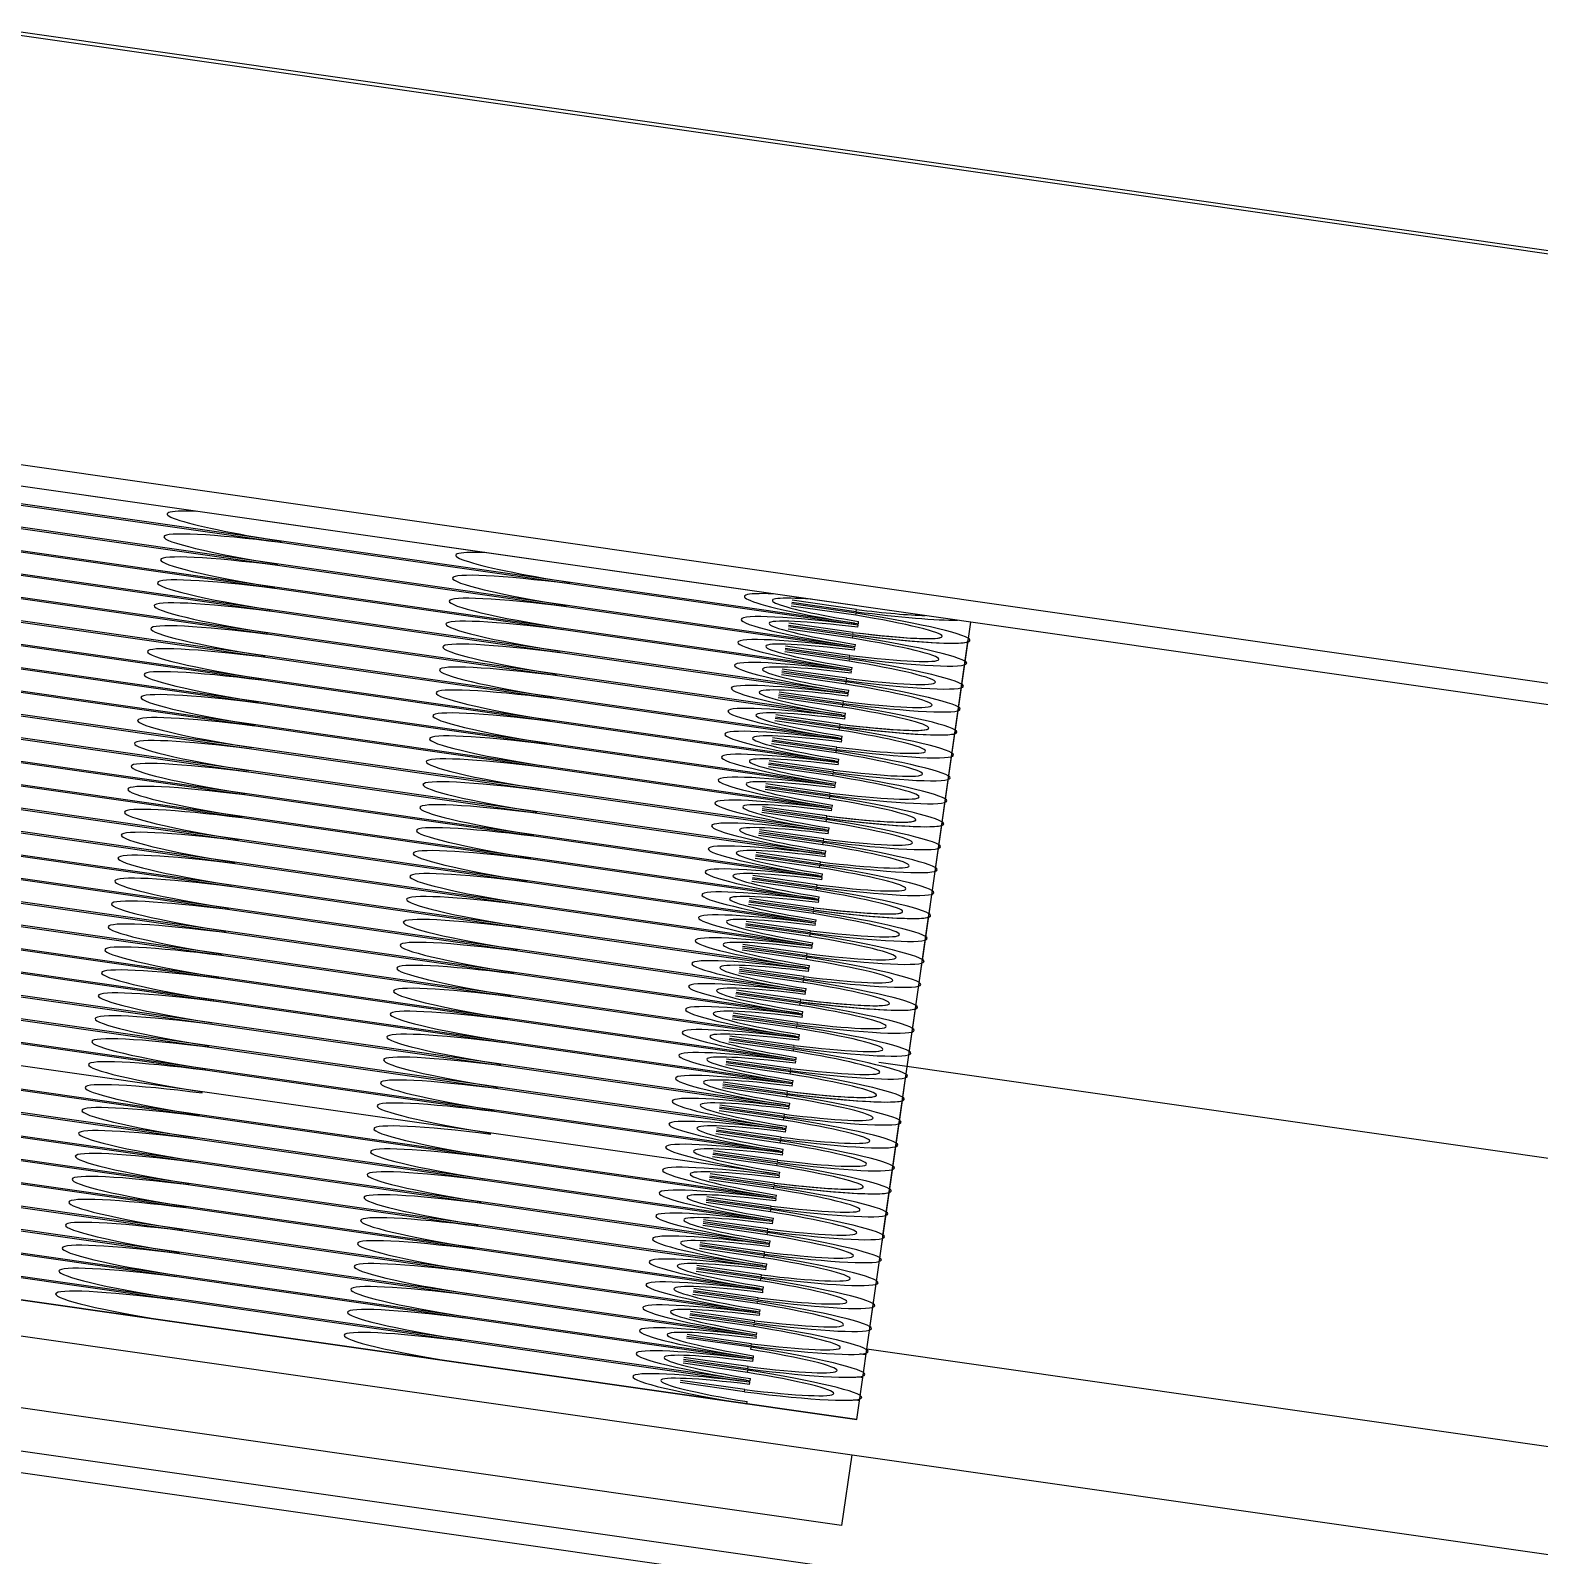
# Model space of a CAD drawing. Header units: millimetres. Extents: x -361192058 to 101130107379, y -14071650034 to 19218552450.
# Drawn here: x -134603.48 to -134555.09, y 43886.88 to 43935.78 of the extents above; entities that cross this region are included whole.
import ezdxf
from ezdxf.enums import TextEntityAlignment as Align

# ---------------------------------------------------------------- set-up
doc = ezdxf.new("R2010")
doc.units = ezdxf.units.MM
doc.header["$LTSCALE"] = 0.5
for name, color, linetype in [('02', 2, 'Continuous'), ('Cota', 8, 'Continuous'), ('COTAS', 7, 'Continuous'), ('DIVERSOS', 4, 'Continuous'), ('V5', 4, 'Continuous')]:
    doc.layers.add(name, color=color, linetype=linetype)
doc.styles.add('ROMANS', font='romans', dxfattribs={"height": 0.1})
doc.styles.get("Standard").update_dxf_attribs({"font": 'txt.shx', "height": 0.12})
doc.dimstyles.new('BOLA100', dxfattribs={"dimscale": 0, "dimtxt": 1.9, "dimasz": 0.18, "dimexe": 0.18, "dimexo": 0.063, "dimgap": 0, "dimtad": 1, "dimzin": 4, "dimdsep": 46, "dimtxsty": 'ROMANS', "dimcen": 0.09, "dimse1": 1, "dimse2": 1, "dimsd1": 1, "dimsd2": 1, "dimclrt": 256, "dimaunit": 1, "dimadec": 4, "dimazin": 0, "dimtfac": 1.2, "dimtix": 1, "dimtmove": 2, "dimatfit": 3, "dimfxl": 0, "dimtvp": 2, "dimtolj": 1, "dimtzin": 4, "dimarcsym": 0})

# ---------------------------------------------------------------- blocks, each defined once
blk = doc.blocks.new('*D864')
at = {"layer": 'Defpoints', "color": 0, "transparency": 16777216}
for p in [(4704.18, 2427.19025), (4706.95451, 2425.02985), (4706.74705, 2424.76343)]:
    blk.add_point(p, dxfattribs=at)
at = {"layer": 'Cota', "lineweight": 18, "transparency": 16777216, "insert": (4705.39052, 2425.88308), "char_height": 0.1, "attachment_point": 5, "rotation": 322.09358, "style": 'ROMANS'}
blk.add_mtext('\\A1;25.00', dxfattribs=at)
blk = doc.blocks.new('APROVADO QUADRA 21.2 MBVII')
at = {"lineweight": 18}
for p, q in [((4692.43762, 2427.45045), (4692.43762, 2427.48558)), ((4692.45321, 2427.45045), (4692.45321, 2427.48558)), ((4692.57445, 2427.45045), (4692.57445, 2427.48558)), ((4692.59003, 2427.45045), (4692.59003, 2427.48558)), ((4692.60019, 2427.45045), (4692.60019, 2427.48558)), ((4692.61578, 2427.45045), (4692.61578, 2427.48558)), ((4692.7526, 2427.45045), (4692.7526, 2427.48558)), ((4692.76276, 2427.45045), (4692.76276, 2427.48558)), ((4692.77835, 2427.45045), (4692.77835, 2427.48558)), ((4692.89959, 2427.45045), (4692.89959, 2427.48558)), ((4692.91517, 2427.45045), (4692.91517, 2427.48558)), ((4692.92533, 2427.45045), (4692.92533, 2427.48558)), ((4692.94092, 2427.45045), (4692.94092, 2427.48558)), ((4693.06216, 2427.45045), (4693.06216, 2427.48558)), ((4693.07774, 2427.45045), (4693.07774, 2427.48558)), ((4693.0879, 2427.45045), (4693.0879, 2427.48558)), ((4693.10349, 2427.45045), (4693.10349, 2427.48558)), ((4693.22473, 2427.45045), (4693.22473, 2427.48558)), ((4693.24031, 2427.45045), (4693.24031, 2427.48558)), ((4693.25047, 2427.45045), (4693.25047, 2427.48558)), ((4693.26606, 2427.45045), (4693.26606, 2427.48558)), ((4693.3873, 2427.45045), (4693.3873, 2427.48558)), ((4693.40288, 2427.45045), (4693.40288, 2427.48558)), ((4693.41304, 2427.45045), (4693.41304, 2427.48558)), ((4693.42863, 2427.45045), (4693.42863, 2427.48558)), ((4693.54987, 2427.45045), (4693.54987, 2427.48558)), ((4693.56545, 2427.45045), (4693.56545, 2427.48558)), ((4693.57561, 2427.45045), (4693.57561, 2427.48558)), ((4693.5912, 2427.45045), (4693.5912, 2427.48558)), ((4693.71244, 2427.45045), (4693.71244, 2427.48558)), ((4693.72802, 2427.45045), (4693.72802, 2427.48558)), ((4693.73818, 2427.45045), (4693.73818, 2427.48558)), ((4693.75377, 2427.45045), (4693.75377, 2427.48558)), ((4693.87501, 2427.45045), (4693.87501, 2427.48558)), ((4693.89059, 2427.45045), (4693.89059, 2427.48558)), ((4693.90075, 2427.45045), (4693.90075, 2427.48558)), ((4693.91634, 2427.45045), (4693.91634, 2427.48558)), ((4694.03758, 2427.45045), (4694.03758, 2427.48558)), ((4694.05316, 2427.45045), (4694.05316, 2427.48558)), ((4694.06332, 2427.45045), (4694.06332, 2427.48558)), ((4694.07891, 2427.45045), (4694.07891, 2427.48558)), ((4694.20015, 2427.45045), (4694.20015, 2427.48558)), ((4694.21573, 2427.45045), (4694.21573, 2427.48558)), ((4694.22589, 2427.45045), (4694.22589, 2427.48558)), ((4694.24148, 2427.45045), (4694.24148, 2427.48558)), ((4694.36272, 2427.45045), (4694.36272, 2427.48558)), ((4694.3783, 2427.45045), (4694.3783, 2427.48558)), ((4694.38846, 2427.45045), (4694.38846, 2427.48558)), ((4694.40405, 2427.45045), (4694.40405, 2427.48558)), ((4694.52529, 2427.45045), (4694.52529, 2427.48558)), ((4694.54087, 2427.45045), (4694.54087, 2427.48558)), ((4694.55103, 2427.45045), (4694.55103, 2427.48558)), ((4694.56662, 2427.45045), (4694.56662, 2427.48558)), ((4694.68786, 2427.45045), (4694.68786, 2427.48558)), ((4694.70344, 2427.45045), (4694.70344, 2427.48558)), ((4694.7136, 2427.45045), (4694.7136, 2427.48558)), ((4694.72919, 2427.45045), (4694.72919, 2427.48558)), ((4694.85043, 2427.45045), (4694.85043, 2427.48558)), ((4694.86601, 2427.45045), (4694.86601, 2427.48558)), ((4694.87617, 2427.45045), (4694.87617, 2427.48558)), ((4694.89176, 2427.45045), (4694.89176, 2427.48558)), ((4695.013, 2427.45045), (4695.013, 2427.48558)), ((4695.02858, 2427.45045), (4695.02858, 2427.48558)), ((4695.03874, 2427.45045), (4695.03874, 2427.48558)), ((4695.05433, 2427.45045), (4695.05433, 2427.48558)), ((4695.17557, 2427.45045), (4695.17557, 2427.48558)), ((4695.19115, 2427.45045), (4695.19115, 2427.48558)), ((4695.20131, 2427.45045), (4695.20131, 2427.48558)), ((4695.2169, 2427.45045), (4695.2169, 2427.48558)), ((4695.33814, 2427.45045), (4695.33814, 2427.48558)), ((4695.35372, 2427.45045), (4695.35372, 2427.48558)), ((4695.36388, 2427.45045), (4695.36388, 2427.48558)), ((4695.37947, 2427.45045), (4695.37947, 2427.48558)), ((4695.50071, 2427.45045), (4695.50071, 2427.48558)), ((4695.51629, 2427.45045), (4695.51629, 2427.48558)), ((4695.52645, 2427.45045), (4695.52645, 2427.48558)), ((4695.54204, 2427.45045), (4695.54204, 2427.48558)), ((4695.66328, 2427.45045), (4695.66328, 2427.48558)), ((4695.67886, 2427.45045), (4695.67886, 2427.48558)), ((4695.68902, 2427.45045), (4695.68902, 2427.48558)), ((4695.70461, 2427.45045), (4695.70461, 2427.48558)), ((4695.82585, 2427.45045), (4695.82585, 2427.48558)), ((4695.84143, 2427.45045), (4695.84143, 2427.48558)), ((4695.85159, 2427.45045), (4695.85159, 2427.48558)), ((4695.86718, 2427.45045), (4695.86718, 2427.48558)), ((4695.98842, 2427.45045), (4695.98842, 2427.48558)), ((4696.004, 2427.45045), (4696.004, 2427.48558)), ((4696.01416, 2427.45045), (4696.01416, 2427.48558)), ((4696.02975, 2427.45045), (4696.02975, 2427.48558)), ((4696.15099, 2427.45045), (4696.15099, 2427.48558)), ((4696.16657, 2427.45045), (4696.16657, 2427.48558)), ((4696.17673, 2427.45045), (4696.17673, 2427.48558)), ((4696.19232, 2427.45045), (4696.19232, 2427.48558)), ((4696.31356, 2427.45045), (4696.31356, 2427.48558)), ((4696.32914, 2427.45045), (4696.32914, 2427.48558)), ((4696.3393, 2427.45045), (4696.3393, 2427.48558)), ((4696.35489, 2427.45045), (4696.35489, 2427.48558)), ((4696.47613, 2427.45045), (4696.47613, 2427.48558)), ((4696.49171, 2427.45045), (4696.49171, 2427.48558)), ((4696.50187, 2427.45045), (4696.50187, 2427.48558)), ((4696.51746, 2427.45045), (4696.51746, 2427.48558)), ((4696.6387, 2427.45045), (4696.6387, 2427.48558)), ((4696.65428, 2427.45045), (4696.65428, 2427.48558)), ((4696.66444, 2427.45045), (4696.66444, 2427.48558)), ((4696.68003, 2427.45045), (4696.68003, 2427.48558)), ((4696.80127, 2427.45045), (4696.80127, 2427.48558)), ((4696.81685, 2427.45045), (4696.81685, 2427.48558)), ((4696.82701, 2427.45045), (4696.82701, 2427.48558)), ((4696.8426, 2427.45045), (4696.8426, 2427.48558)), ((4696.96384, 2427.45045), (4696.96384, 2427.48558)), ((4696.97942, 2427.45045), (4696.97942, 2427.48558)), ((4696.98958, 2427.45045), (4696.98958, 2427.48558)), ((4697.00517, 2427.45045), (4697.00517, 2427.48558)), ((4697.12641, 2427.45045), (4697.12641, 2427.48558)), ((4697.14199, 2427.45045), (4697.14199, 2427.48558)), ((4697.15215, 2427.45045), (4697.15215, 2427.48558)), ((4697.16774, 2427.45045), (4697.16774, 2427.48558)), ((4697.28898, 2427.45045), (4697.28898, 2427.48558)), ((4697.30456, 2427.45045), (4697.30456, 2427.48558)), ((4697.31472, 2427.45045), (4697.31472, 2427.48558)), ((4697.33031, 2427.45045), (4697.33031, 2427.48558)), ((4697.45155, 2427.45045), (4697.45155, 2427.48558)), ((4697.46713, 2427.45045), (4697.46713, 2427.48558)), ((4697.47729, 2427.45045), (4697.47729, 2427.48558)), ((4697.49288, 2427.45045), (4697.49288, 2427.48558)), ((4697.61412, 2427.45045), (4697.61412, 2427.48558)), ((4697.6297, 2427.45045), (4697.6297, 2427.48558)), ((4697.63986, 2427.45045), (4697.63986, 2427.48558)), ((4697.65545, 2427.45045), (4697.65545, 2427.48558)), ((4697.77669, 2427.45045), (4697.77669, 2427.48558)), ((4697.79227, 2427.45045), (4697.79227, 2427.48558)), ((4697.80243, 2427.45045), (4697.80243, 2427.48558)), ((4697.81802, 2427.45045), (4697.81802, 2427.48558)), ((4697.93926, 2427.45045), (4697.93926, 2427.48558)), ((4697.95484, 2427.45045), (4697.95484, 2427.48558)), ((4697.965, 2427.45045), (4697.965, 2427.48558)), ((4697.98059, 2427.45045), (4697.98059, 2427.48558)), ((4692.35634, 2427.38839), (4693.98209, 2427.38839)), ((4693.00662, 2427.38839), (4694.63237, 2427.38839)), ((4693.6569, 2427.38839), (4695.28265, 2427.38839)), ((4694.30718, 2427.38839), (4695.93293, 2427.38839)), ((4694.95746, 2427.38839), (4696.58321, 2427.38839)), ((4695.60774, 2427.38839), (4697.23348, 2427.38839)), ((4696.25802, 2427.38839), (4697.88376, 2427.38839)), ((4696.42059, 2427.38839), (4698.00634, 2427.38839))]:
    blk.add_line(p, q, dxfattribs=at)
at = {"lineweight": 18, "flags": 128}
for points in [[(4692.35634, 2427.44839), (4692.37193, 2427.44839, -0.788263), (4692.49316, 2427.44839), (4692.50875, 2427.44839, 0.827036)], [(4692.51891, 2427.44839), (4692.5345, 2427.44839, -0.788263), (4692.65573, 2427.44839), (4692.67132, 2427.44839, 0.827036)], [(4692.68148, 2427.44839), (4692.69707, 2427.44839, -0.788263), (4692.8183, 2427.44839), (4692.83389, 2427.44839, 0.827036)], [(4692.84405, 2427.44839), (4692.85964, 2427.44839, -0.788263), (4692.98087, 2427.44839), (4692.99646, 2427.44839, 0.827036)], [(4693.00662, 2427.44839), (4693.0222, 2427.44839, -0.788263), (4693.14344, 2427.44839), (4693.15903, 2427.44839, 0.827036)], [(4693.16919, 2427.44839), (4693.18477, 2427.44839, -0.788263), (4693.30601, 2427.44839), (4693.3216, 2427.44839, 0.827036)], [(4693.33176, 2427.44839), (4693.34734, 2427.44839, -0.788263), (4693.46858, 2427.44839), (4693.48417, 2427.44839, 0.827036)], [(4693.49433, 2427.44839), (4693.50991, 2427.44839, -0.788263), (4693.63115, 2427.44839), (4693.64674, 2427.44839, 0.827036)], [(4693.6569, 2427.44839), (4693.67248, 2427.44839, -0.788263), (4693.79372, 2427.44839), (4693.80931, 2427.44839, 0.827036)], [(4693.81947, 2427.44839), (4693.83505, 2427.44839, -0.788263), (4693.95629, 2427.44839), (4693.97188, 2427.44839, 0.827036)], [(4693.98204, 2427.44839), (4693.99762, 2427.44839, -0.788263), (4694.11886, 2427.44839), (4694.13445, 2427.44839, 0.827036)], [(4694.14461, 2427.44839), (4694.16019, 2427.44839, -0.788263), (4694.28143, 2427.44839), (4694.29702, 2427.44839, 0.827036)], [(4694.30718, 2427.44839), (4694.32276, 2427.44839, -0.788263), (4694.444, 2427.44839), (4694.45959, 2427.44839, 0.827036)], [(4694.46975, 2427.44839), (4694.48533, 2427.44839, -0.788263), (4694.60657, 2427.44839), (4694.62216, 2427.44839, 0.827036)], [(4694.63232, 2427.44839), (4694.6479, 2427.44839, -0.788263), (4694.76914, 2427.44839), (4694.78473, 2427.44839, 0.827036)], [(4694.79489, 2427.44839), (4694.81047, 2427.44839, -0.788263), (4694.93171, 2427.44839), (4694.9473, 2427.44839, 0.827036)], [(4694.95746, 2427.44839), (4694.97304, 2427.44839, -0.788263), (4695.09428, 2427.44839), (4695.10987, 2427.44839, 0.827036)], [(4695.12003, 2427.44839), (4695.13561, 2427.44839, -0.788263), (4695.25685, 2427.44839), (4695.27244, 2427.44839, 0.827036)], [(4695.2826, 2427.44839), (4695.29818, 2427.44839, -0.788263), (4695.41942, 2427.44839), (4695.43501, 2427.44839, 0.827036)], [(4695.44517, 2427.44839), (4695.46075, 2427.44839, -0.788263), (4695.58199, 2427.44839), (4695.59758, 2427.44839, 0.827036)], [(4695.60774, 2427.44839), (4695.62332, 2427.44839, -0.788263), (4695.74456, 2427.44839), (4695.76015, 2427.44839, 0.827036)], [(4695.77031, 2427.44839), (4695.78589, 2427.44839, -0.788263), (4695.90713, 2427.44839), (4695.92272, 2427.44839, 0.827036)], [(4695.93288, 2427.44839), (4695.94846, 2427.44839, -0.788263), (4696.0697, 2427.44839), (4696.08529, 2427.44839, 0.827036)], [(4696.09545, 2427.44839), (4696.11103, 2427.44839, -0.788263), (4696.23227, 2427.44839), (4696.24786, 2427.44839, 0.827036)], [(4696.25802, 2427.44839), (4696.2736, 2427.44839, -0.788263), (4696.39484, 2427.44839), (4696.41043, 2427.44839, 0.827036)], [(4696.42059, 2427.44839), (4696.43617, 2427.44839, -0.788263), (4696.55741, 2427.44839), (4696.573, 2427.44839, 0.827036)], [(4696.58316, 2427.44839), (4696.59874, 2427.44839, -0.788263), (4696.71998, 2427.44839), (4696.73557, 2427.44839, 0.827036)], [(4696.74573, 2427.44839), (4696.76131, 2427.44839, -0.788263), (4696.88255, 2427.44839), (4696.89814, 2427.44839, 0.827036)], [(4696.9083, 2427.44839), (4696.92388, 2427.44839, -0.788263), (4697.04512, 2427.44839), (4697.06071, 2427.44839, 0.827036)], [(4697.07087, 2427.44839), (4697.08645, 2427.44839, -0.788263), (4697.20769, 2427.44839), (4697.22328, 2427.44839, 0.827036)], [(4697.23344, 2427.44839), (4697.24902, 2427.44839, -0.788263), (4697.37026, 2427.44839), (4697.38585, 2427.44839, 0.827036)], [(4697.39601, 2427.44839), (4697.41159, 2427.44839, -0.788263), (4697.53283, 2427.44839), (4697.54842, 2427.44839, 0.827036)], [(4697.55858, 2427.44839), (4697.57416, 2427.44839, -0.788263), (4697.6954, 2427.44839), (4697.71099, 2427.44839, 0.827036)], [(4697.72115, 2427.44839), (4697.73673, 2427.44839, -0.788263), (4697.85797, 2427.44839), (4697.87356, 2427.44839, 0.827036)], [(4692.43762, 2427.45045), (4692.45321, 2427.45045, 0.788263), (4692.57445, 2427.45045), (4692.59003, 2427.45045, -0.827036)], [(4692.60019, 2427.45045), (4692.61578, 2427.45045, 0.788263), (4692.73702, 2427.45045), (4692.7526, 2427.45045, -0.827036)], [(4692.76276, 2427.45045), (4692.77835, 2427.45045, 0.788263), (4692.89959, 2427.45045), (4692.91517, 2427.45045, -0.827036)], [(4692.92533, 2427.45045), (4692.94092, 2427.45045, 0.788263), (4693.06216, 2427.45045), (4693.07774, 2427.45045, -0.827036)], [(4693.0879, 2427.45045), (4693.10349, 2427.45045, 0.788263), (4693.22473, 2427.45045), (4693.24031, 2427.45045, -0.827036)], [(4693.25047, 2427.45045), (4693.26606, 2427.45045, 0.788263), (4693.3873, 2427.45045), (4693.40288, 2427.45045, -0.827036)], [(4693.41304, 2427.45045), (4693.42863, 2427.45045, 0.788263), (4693.54987, 2427.45045), (4693.56545, 2427.45045, -0.827036)], [(4693.57561, 2427.45045), (4693.5912, 2427.45045, 0.788263), (4693.71244, 2427.45045), (4693.72802, 2427.45045, -0.827036)], [(4693.73818, 2427.45045), (4693.75377, 2427.45045, 0.788263), (4693.87501, 2427.45045), (4693.89059, 2427.45045, -0.827036)], [(4693.90075, 2427.45045), (4693.91634, 2427.45045, 0.788263), (4694.03758, 2427.45045), (4694.05316, 2427.45045, -0.827036)], [(4694.06332, 2427.45045), (4694.07891, 2427.45045, 0.788263), (4694.20015, 2427.45045), (4694.21573, 2427.45045, -0.827036)], [(4694.22589, 2427.45045), (4694.24148, 2427.45045, 0.788263), (4694.36272, 2427.45045), (4694.3783, 2427.45045, -0.827036)], [(4694.38846, 2427.45045), (4694.40405, 2427.45045, 0.788263), (4694.52529, 2427.45045), (4694.54087, 2427.45045, -0.827036)], [(4694.55103, 2427.45045), (4694.56662, 2427.45045, 0.788263), (4694.68786, 2427.45045), (4694.70344, 2427.45045, -0.827036)], [(4694.7136, 2427.45045), (4694.72919, 2427.45045, 0.788263), (4694.85043, 2427.45045), (4694.86601, 2427.45045, -0.827036)], [(4694.87617, 2427.45045), (4694.89176, 2427.45045, 0.788263), (4695.013, 2427.45045), (4695.02858, 2427.45045, -0.827036)], [(4695.03874, 2427.45045), (4695.05433, 2427.45045, 0.788263), (4695.17557, 2427.45045), (4695.19115, 2427.45045, -0.827036)], [(4695.20131, 2427.45045), (4695.2169, 2427.45045, 0.788263), (4695.33814, 2427.45045), (4695.35372, 2427.45045, -0.827036)], [(4695.36388, 2427.45045), (4695.37947, 2427.45045, 0.788263), (4695.50071, 2427.45045), (4695.51629, 2427.45045, -0.827036)], [(4695.52645, 2427.45045), (4695.54204, 2427.45045, 0.788263), (4695.66328, 2427.45045), (4695.67886, 2427.45045, -0.827036)], [(4695.68902, 2427.45045), (4695.70461, 2427.45045, 0.788263), (4695.82585, 2427.45045), (4695.84143, 2427.45045, -0.827036)], [(4695.85159, 2427.45045), (4695.86718, 2427.45045, 0.788263), (4695.98842, 2427.45045), (4696.004, 2427.45045, -0.827036)], [(4696.01416, 2427.45045), (4696.02975, 2427.45045, 0.788263), (4696.15099, 2427.45045), (4696.16657, 2427.45045, -0.827036)], [(4696.17673, 2427.45045), (4696.19232, 2427.45045, 0.788263), (4696.31356, 2427.45045), (4696.32914, 2427.45045, -0.827036)], [(4696.3393, 2427.45045), (4696.35489, 2427.45045, 0.788263), (4696.47613, 2427.45045), (4696.49171, 2427.45045, -0.827036)], [(4696.50187, 2427.45045), (4696.51746, 2427.45045, 0.788263), (4696.6387, 2427.45045), (4696.65428, 2427.45045, -0.827036)], [(4696.66444, 2427.45045), (4696.68003, 2427.45045, 0.788263), (4696.80127, 2427.45045), (4696.81685, 2427.45045, -0.827036)], [(4696.82701, 2427.45045), (4696.8426, 2427.45045, 0.788263), (4696.96384, 2427.45045), (4696.97942, 2427.45045, -0.827036)], [(4696.98958, 2427.45045), (4697.00517, 2427.45045, 0.788263), (4697.12641, 2427.45045), (4697.14199, 2427.45045, -0.827036)], [(4697.15215, 2427.45045), (4697.16774, 2427.45045, 0.788263), (4697.28898, 2427.45045), (4697.30456, 2427.45045, -0.827036)], [(4697.31472, 2427.45045), (4697.33031, 2427.45045, 0.788263), (4697.45155, 2427.45045), (4697.46713, 2427.45045, -0.827036)], [(4697.47729, 2427.45045), (4697.49288, 2427.45045, 0.788263), (4697.61412, 2427.45045), (4697.6297, 2427.45045, -0.827036)], [(4697.63986, 2427.45045), (4697.65545, 2427.45045, 0.788263), (4697.77669, 2427.45045), (4697.79227, 2427.45045, -0.827036)], [(4697.80243, 2427.45045), (4697.81802, 2427.45045, 0.788263), (4697.93926, 2427.45045), (4697.95484, 2427.45045, -0.827036)]]:
    blk.add_lwpolyline(points, format="xyb", close=True, dxfattribs=at)
for points in [[(4698.00634, 2427.49599, 0.553916), (4697.88372, 2427.44839), (4697.8993, 2427.44839, -0.60452), (4698.00634, 2427.47544)], [(4693.98209, 2427.38759, -0.378735), (4693.90075, 2427.45045), (4693.91634, 2427.45045, 0.369975), (4693.98209, 2427.40287)], [(4694.63237, 2427.38759, -0.378735), (4694.55103, 2427.45045), (4694.56662, 2427.45045, 0.369975), (4694.63237, 2427.40287)], [(4695.28265, 2427.38759, -0.378735), (4695.20131, 2427.45045), (4695.2169, 2427.45045, 0.369975), (4695.28265, 2427.40287)], [(4695.93293, 2427.38759, -0.378735), (4695.85159, 2427.45045), (4695.86718, 2427.45045, 0.369975), (4695.93293, 2427.40287)], [(4696.58321, 2427.38759, -0.378735), (4696.50187, 2427.45045), (4696.51746, 2427.45045, 0.369975), (4696.58321, 2427.40287)], [(4697.23348, 2427.38759, -0.378735), (4697.15215, 2427.45045), (4697.16774, 2427.45045, 0.369975), (4697.23348, 2427.40287)], [(4697.88376, 2427.38759, -0.378735), (4697.80243, 2427.45045), (4697.81802, 2427.45045, 0.369975), (4697.88376, 2427.40287)], [(4698.00634, 2427.3957, -0.23306), (4697.965, 2427.45045), (4697.98059, 2427.45045, 0.187537), (4698.00634, 2427.41333, 0.187537)]]:
    blk.add_lwpolyline(points, format="xyb", dxfattribs=at)
at = {"layer": '02', "color": 8, "lineweight": 18}
for p, q in [((4691.60634, 2427.38839), (4691.60634, 2429.47141)), ((4692.10634, 2429.47141), (4692.10634, 2424.47141)), ((4692.10634, 2427.38839), (4691.60634, 2427.38839))]:
    blk.add_line(p, q, dxfattribs=at)
at = {"layer": '02', "lineweight": 18}
for points in [[(4721.24484, 2439.69012), (4701.1607, 2439.69012), (4701.1607, 2419.81883), (4721.24484, 2419.81883)], [(4688.61897, 2430.51774), (4701.13904, 2430.51774), (4701.13904, 2422.06517), (4688.61897, 2422.06517)]]:
    blk.add_lwpolyline(points, close=True, dxfattribs=at)
at = {"layer": 'COTAS', "lineweight": 18}
for p, q in [((4691.15634, 2427.02141), (4691.15634, 2429.47141)), ((4691.30634, 2427.07141), (4691.30634, 2429.47141)), ((4698.00634, 2427.02141), (4698.00634, 2429.47141)), ((4698.15634, 2429.47141), (4698.15634, 2427.02141)), ((4694.85634, 2424.47141), (4694.85634, 2427.40391)), ((4692.85634, 2427.38839), (4692.85634, 2424.47141))]:
    blk.add_line(p, q, dxfattribs=at)
at = {"layer": 'DIVERSOS', "lineweight": 18}
blk.add_line((4692.35634, 2429.47141), (4692.35634, 2427.38839), dxfattribs=at)
at = {"layer": 'V5', "lineweight": 18}
for p, q in [((4698.00634, 2427.45045), (4698.00634, 2429.38599)), ((4692.35634, 2427.38839), (4692.35634, 2429.33839)), ((4692.50875, 2427.45045), (4692.50875, 2429.33839)), ((4692.51891, 2427.45045), (4692.51891, 2429.33839)), ((4692.67132, 2427.45045), (4692.67132, 2429.33839)), ((4692.68148, 2427.45045), (4692.68148, 2429.33839)), ((4692.83389, 2427.45045), (4692.83389, 2429.33839)), ((4692.84405, 2427.45045), (4692.84405, 2429.33839)), ((4692.99646, 2427.45045), (4692.99646, 2429.33839)), ((4693.00662, 2427.45045), (4693.00662, 2429.33839)), ((4693.15903, 2427.45045), (4693.15903, 2429.33839)), ((4693.16919, 2427.45045), (4693.16919, 2429.33839)), ((4693.3216, 2427.45045), (4693.3216, 2429.33839)), ((4693.33176, 2427.45045), (4693.33176, 2429.33839)), ((4693.48417, 2427.45045), (4693.48417, 2429.33839)), ((4693.49433, 2427.45045), (4693.49433, 2429.33839)), ((4693.64674, 2427.45045), (4693.64674, 2429.33839)), ((4693.6569, 2427.45045), (4693.6569, 2429.33839)), ((4693.80931, 2427.45045), (4693.80931, 2429.33839)), ((4693.81947, 2427.45045), (4693.81947, 2429.33839)), ((4693.98204, 2427.45045), (4693.98204, 2429.33839)), ((4694.13445, 2427.45045), (4694.13445, 2429.33839)), ((4694.14461, 2427.45045), (4694.14461, 2429.33839)), ((4694.29702, 2427.45045), (4694.29702, 2429.33839)), ((4694.30718, 2427.45045), (4694.30718, 2429.33839)), ((4694.45959, 2427.45045), (4694.45959, 2429.33839)), ((4694.46975, 2427.45045), (4694.46975, 2429.33839)), ((4694.62216, 2427.45045), (4694.62216, 2429.33839)), ((4694.63232, 2427.45045), (4694.63232, 2429.33839)), ((4694.78473, 2427.45045), (4694.78473, 2429.33839)), ((4694.79489, 2427.45045), (4694.79489, 2429.33839)), ((4694.9473, 2427.45045), (4694.9473, 2429.33839)), ((4694.95746, 2427.45045), (4694.95746, 2429.33839)), ((4695.10987, 2427.45045), (4695.10987, 2429.33839)), ((4695.12003, 2427.45045), (4695.12003, 2429.33839)), ((4695.27244, 2427.45045), (4695.27244, 2429.33839)), ((4695.2826, 2427.45045), (4695.2826, 2429.33839)), ((4695.43501, 2427.45045), (4695.43501, 2429.33839)), ((4695.44517, 2427.45045), (4695.44517, 2429.33839)), ((4695.59758, 2427.45045), (4695.59758, 2429.33839)), ((4695.60774, 2427.45045), (4695.60774, 2429.33839)), ((4695.76015, 2427.45045), (4695.76015, 2429.33839)), ((4695.77031, 2427.45045), (4695.77031, 2429.33839)), ((4695.92272, 2427.45045), (4695.92272, 2429.33839)), ((4695.93288, 2427.45045), (4695.93288, 2429.33839)), ((4696.08529, 2427.45045), (4696.08529, 2429.33839)), ((4696.09545, 2427.45045), (4696.09545, 2429.33839)), ((4696.24786, 2427.45045), (4696.24786, 2429.33839)), ((4696.25802, 2427.45045), (4696.25802, 2429.33839)), ((4696.41043, 2427.45045), (4696.41043, 2429.33839)), ((4696.42059, 2427.45045), (4696.42059, 2429.33839)), ((4696.573, 2427.45045), (4696.573, 2428.52141)), ((4696.58316, 2427.45045), (4696.58316, 2428.52141)), ((4696.73557, 2427.45045), (4696.73557, 2428.52141)), ((4696.74573, 2427.45045), (4696.74573, 2428.52141)), ((4696.89814, 2427.45045), (4696.89814, 2428.52141)), ((4696.9083, 2427.45045), (4696.9083, 2428.52141)), ((4697.06071, 2427.45045), (4697.06071, 2428.52141)), ((4697.07087, 2427.45045), (4697.07087, 2428.52141)), ((4697.22328, 2427.45045), (4697.22328, 2428.52141)), ((4697.23344, 2427.45045), (4697.23344, 2428.52141)), ((4697.38585, 2427.45045), (4697.38585, 2428.52141)), ((4697.39601, 2427.45045), (4697.39601, 2428.52141)), ((4697.54842, 2427.45045), (4697.54842, 2428.52141)), ((4697.55858, 2427.45045), (4697.55858, 2428.52141)), ((4697.71099, 2427.45045), (4697.71099, 2428.52141)), ((4697.72115, 2427.45045), (4697.72115, 2428.52141)), ((4697.87356, 2427.45045), (4697.87356, 2428.52141)), ((4697.88372, 2427.45045), (4697.88372, 2428.52141))]:
    blk.add_line(p, q, dxfattribs=at)
for centre, start, end in [((4692.43254, 2427.74883), 10.81608, 169.18392), ((4692.59511, 2427.74883), 10.81608, 169.18392), ((4692.75768, 2427.74883), 10.81608, 169.18392), ((4692.92025, 2427.74883), 10.81608, 169.18392), ((4693.08282, 2427.74883), 10.81608, 169.18392), ((4693.24539, 2427.74883), 10.81608, 169.18392), ((4693.40796, 2427.74883), 10.81608, 169.18392), ((4693.57053, 2427.74883), 10.81608, 169.18392), ((4693.7331, 2427.74883), 10.81608, 169.18392), ((4693.89567, 2427.74883), 10.81608, 169.18392), ((4694.05824, 2427.74883), 10.81608, 169.18392), ((4694.22081, 2427.74883), 10.81608, 169.18392), ((4694.38338, 2427.74883), 10.81608, 169.18392), ((4694.54595, 2427.74883), 10.81608, 169.18392), ((4694.70852, 2427.74883), 10.81608, 169.18392), ((4694.87109, 2427.74883), 10.81608, 169.18392), ((4695.03366, 2427.74883), 10.81608, 169.18392), ((4695.19623, 2427.74883), 10.81608, 169.18392), ((4695.3588, 2427.74883), 10.81608, 169.18392), ((4695.52137, 2427.74883), 10.81608, 169.18392), ((4695.68394, 2427.74883), 10.81608, 169.18392), ((4695.84651, 2427.74883), 10.81608, 169.18392), ((4696.00908, 2427.74883), 10.81608, 169.18392), ((4696.17165, 2427.74883), 10.81608, 169.18392), ((4696.33422, 2427.74883), 10.81608, 169.18392), ((4696.49679, 2427.74883), 10.81608, 169.18392), ((4696.65936, 2427.74883), 10.81608, 169.18392), ((4696.82193, 2427.74883), 10.81608, 169.18392), ((4696.9845, 2427.74883), 10.81608, 169.18392), ((4697.14707, 2427.74883), 10.81608, 169.18392), ((4697.30964, 2427.74883), 10.81608, 169.18392), ((4697.47221, 2427.74883), 10.81608, 169.18392), ((4697.63478, 2427.74883), 10.81608, 169.18392), ((4697.79735, 2427.74883), 10.81608, 169.18392), ((4697.95992, 2427.74883), 53.25287, 169.18392), ((4692.43254, 2427.59133), 10.81608, 169.18392), ((4692.59511, 2427.59133), 10.81608, 169.18392), ((4692.75768, 2427.59133), 10.81608, 169.18392), ((4692.92025, 2427.59133), 10.81608, 169.18392), ((4693.08282, 2427.59133), 10.81608, 169.18392), ((4693.24539, 2427.59133), 10.81608, 169.18392), ((4693.40796, 2427.59133), 10.81608, 169.18392), ((4693.57053, 2427.59133), 10.81608, 169.18392), ((4693.7331, 2427.59133), 10.81608, 169.18392), ((4693.89567, 2427.59133), 10.81608, 169.18392), ((4694.05824, 2427.59133), 10.81608, 169.18392), ((4694.22081, 2427.59133), 10.81608, 169.18392), ((4694.38338, 2427.59133), 10.81608, 169.18392), ((4694.54595, 2427.59133), 10.81608, 169.18392), ((4694.70852, 2427.59133), 10.81608, 169.18392), ((4694.87109, 2427.59133), 10.81608, 169.18392), ((4695.03366, 2427.59133), 10.81608, 169.18392), ((4695.19623, 2427.59133), 10.81608, 169.18392), ((4695.3588, 2427.59133), 10.81608, 169.18392), ((4695.52137, 2427.59133), 10.81608, 169.18392), ((4695.68394, 2427.59133), 10.81608, 169.18392), ((4695.84651, 2427.59133), 10.81608, 169.18392), ((4696.00908, 2427.59133), 10.81608, 169.18392), ((4696.17165, 2427.59133), 10.81608, 169.18392), ((4696.33422, 2427.59133), 10.81608, 169.18392), ((4696.49679, 2427.59133), 10.81608, 169.18392), ((4696.65936, 2427.59133), 10.81608, 169.18392), ((4696.82193, 2427.59133), 10.81608, 169.18392), ((4696.9845, 2427.59133), 10.81608, 169.18392), ((4697.14707, 2427.59133), 10.81608, 169.18392), ((4697.30964, 2427.59133), 10.81608, 169.18392), ((4697.47221, 2427.59133), 10.81608, 169.18392), ((4697.63478, 2427.59133), 10.81608, 169.18392), ((4697.79735, 2427.59133), 10.81608, 169.18392), ((4697.95992, 2427.59133), 53.25287, 169.18392), ((4692.42616, 2427.34554), 33.51792, 36.46409), ((4692.58873, 2427.34554), 33.51792, 36.46409), ((4692.7513, 2427.34554), 33.51792, 36.46409)]:
    blk.add_arc(centre, 0.07758, start, end, dxfattribs=at)
at = {"color": 0, "lineweight": 13, "flags": 8}
for p in [(4700.72466, 2280.11253), (4699.57379, 2277.89641), (4702.35456, 2276.19504), (4703.67224, 2274.08499), (4699.84447, 2272.21943), (4703.04882, 2270.13703), (4703.08775, 2267.98027), (4700.65234, 2261.52165), (4700.70074, 2257.15926)]:
    blk.add_attdef('NIVEL', p, '', height=0.075, dxfattribs=at)
for rotation, width, p in [(90, 0.8, (4700.82053, 2275.75208)), (270, 0.6, (4703.84367, 2274.90208)), (90, 0.8, (4701.55749, 2268.50208)), (180, 0.6, (4651.18166, 2236.19313))]:
    blk.add_attdef('$PORTA', text='', height=0.09, rotation=rotation, dxfattribs=dict(at, width=width)).set_placement(p, align=Align.MIDDLE)
for p in [(4654.176, 2240.46301), (4648.49901, 2240.19232), (4637.80123, 2239.38446), (4633.43884, 2239.33605), (4656.39211, 2239.31214), (4652.47462, 2237.68223), (4646.41661, 2236.98798), (4644.25985, 2236.94905), (4650.36457, 2236.36455)]:
    blk.add_attdef('NIVEL', p, '', height=0.075, rotation=270, dxfattribs=at)
at = {"color": 0, "lineweight": 13, "width": 0.8, "flags": 8}
for p in [(4652.03166, 2239.21627), (4644.78166, 2238.47931)]:
    blk.add_attdef('$PORTA', text='', height=0.09, dxfattribs=at).set_placement(p, align=Align.MIDDLE)
at = {"layer": 'Cota', "lineweight": 18}
dim = blk.add_linear_dim(base=(4706.74705, 2424.76343, -12.96344), p1=(4704.18, 2427.19025, -12.96344), p2=(4706.95451, 2425.02985, -12.96344), angle=142.09358, text='25.00', dimstyle='BOLA100', override={"dimscale": 1, "dimtmove": 0}, dxfattribs=at)
dim.commit()
dim.dimension.update_dxf_attribs({"geometry": '*D864', "text_midpoint": (4705.3598, 2425.84363, -12.96344), "dimtype": 128})

msp = doc.modelspace()

# ---------------------------------------------------------------- block references
at = {"layer": '02', "color": 0, "lineweight": 30, "xscale": -4.574818403918471, "yscale": -59.40450511825884, "zscale": 4.574818403918471, "rotation": 261.8606972171988}
msp.add_blockref('APROVADO QUADRA 21.2 MBVII', (5129.041, 2225.201), dxfattribs=at)

doc.saveas('drawing.dxf')
